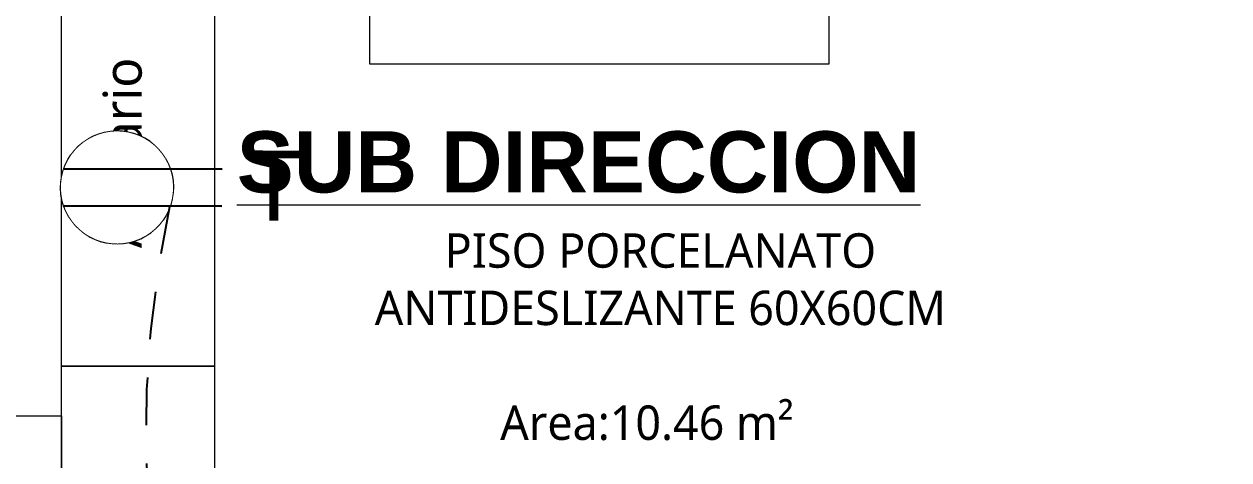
# Model space of a CAD drawing. Header units: metres. Extents: x -17 to 101, y 0 to 79.
# Drawn here: x 57.01 to 60.161, y 24.969 to 26.108 of the extents above; entities that cross this region are included whole.
import ezdxf

# ---------------------------------------------------------------- set-up
doc = ezdxf.new("R2010")
doc.units = ezdxf.units.M
doc.set_wipeout_variables(frame=1)
doc.linetypes.add('CONTINUA', pattern=[0])
doc.linetypes.add('HIDDEN2', pattern=[0.1875, 0.125, -0.0625])
doc.layers.add('Cotas varias El', color=253, linetype='Continuous', lineweight=13)
doc.layers.add('TOMACORRIENTE', color=5, linetype='HIDDEN2', lineweight=30)
doc.styles.add('Generales', font='trebuc.ttf', dxfattribs={"height": 0.1})
doc.styles.add('Santa Rosa 1 50', font='trebuc.ttf')
doc.styles.add('style1', font='arial.ttf', dxfattribs={"height": 0.35})

# ---------------------------------------------------------------- blocks, each defined once
blk = doc.blocks.new('Tomacorriente con puesta a tierra')
at = {"layer": 'TOMACORRIENTE'}
blk.add_lwpolyline([(0.111, 0.0379), (0.1065, 0.0493), (0.1007, 0.0601), (0.0939, 0.0703), (0.086, 0.0798), (0.0772, 0.0883), (0.0676, 0.0959), (0.0572, 0.1024), (0.0462, 0.1079), (0.0346, 0.1121), (0.0227, 0.1151), (0.0106, 0.1168), (-0.0017, 0.1173), (-0.014, 0.1165), (-0.0261, 0.1144), (-0.0379, 0.111), (-0.0493, 0.1065), (-0.0601, 0.1007), (-0.0703, 0.0939), (-0.0798, 0.086), (-0.0883, 0.0772), (-0.0959, 0.0676), (-0.1024, 0.0572), (-0.1079, 0.0462), (-0.1121, 0.0346), (-0.1151, 0.0227), (-0.1168, 0.0106), (-0.1173, -0.0017), (-0.1165, -0.014), (-0.1144, -0.0261), (-0.111, -0.0379), (-0.1065, -0.0493), (-0.1007, -0.0601), (-0.0939, -0.0703), (-0.086, -0.0798), (-0.0772, -0.0883), (-0.0676, -0.0959), (-0.0572, -0.1024), (-0.0462, -0.1079), (-0.0346, -0.1121), (-0.0227, -0.1151), (-0.0106, -0.1168), (0.0017, -0.1173), (0.014, -0.1165), (0.0261, -0.1144), (0.0379, -0.111), (0.0493, -0.1065), (0.0601, -0.1007), (0.0703, -0.0939), (0.0798, -0.086), (0.0883, -0.0772), (0.0959, -0.0676), (0.1024, -0.0572), (0.1079, -0.0462), (0.1121, -0.0346), (0.1151, -0.0227), (0.1168, -0.0106), (0.1173, 0.0017), (0.1165, 0.014), (0.1144, 0.0261)], close=True, dxfattribs=at)
at = {"layer": 'TOMACORRIENTE', "color": 5, "linetype": 'CONTINUA', "style": 'style1', "text_generation_flag": 4}
blk.add_text('T', height=0.1466, rotation=180, dxfattribs=at).set_placement((0.3906, -0.0687))
blk.add_wipeout([(0.111, 0.0379), (0.1065, 0.0493), (0.1007, 0.0601), (0.0939, 0.0703), (0.086, 0.0798), (0.0772, 0.0883), (0.0676, 0.0959), (0.0572, 0.1024), (0.0462, 0.1079), (0.0346, 0.1121), (0.0227, 0.1151), (0.0106, 0.1168), (-0.0017, 0.1173), (-0.014, 0.1165), (-0.0261, 0.1144), (-0.0379, 0.111), (-0.0493, 0.1065), (-0.0601, 0.1007), (-0.0703, 0.0939), (-0.0798, 0.086), (-0.0883, 0.0772), (-0.0959, 0.0676), (-0.1024, 0.0572), (-0.1079, 0.0462), (-0.1121, 0.0346), (-0.1151, 0.0227), (-0.1168, 0.0106), (-0.1173, -0.0017), (-0.1165, -0.014), (-0.1144, -0.0261), (-0.111, -0.0379), (-0.1065, -0.0493), (-0.1007, -0.0601), (-0.0939, -0.0703), (-0.086, -0.0798), (-0.0772, -0.0883), (-0.0676, -0.0959), (-0.0572, -0.1024), (-0.0462, -0.1079), (-0.0346, -0.1121), (-0.0227, -0.1151), (-0.0106, -0.1168), (0.0017, -0.1173), (0.014, -0.1165), (0.0261, -0.1144), (0.0379, -0.111), (0.0493, -0.1065), (0.0601, -0.1007), (0.0703, -0.0939), (0.0798, -0.086), (0.0883, -0.0772), (0.0959, -0.0676), (0.1024, -0.0572), (0.1079, -0.0462), (0.1121, -0.0346), (0.1151, -0.0227), (0.1168, -0.0106), (0.1173, 0.0017), (0.1165, 0.014), (0.1144, 0.0261)]).dxf.layer = 'TOMACORRIENTE'
at = {"layer": 'TOMACORRIENTE', "color": 5, "linetype": 'CONTINUA'}
for p, q in [((-0.1107, 0.0388), (0.2197, 0.0388)), ((-0.1107, -0.0388), (0.2197, -0.0388))]:
    blk.add_line(p, q, dxfattribs=at)

msp = doc.modelspace()

# ---------------------------------------------------------------- linework, layer by layer
at = {"layer": 'Cotas varias El', "ltscale": 0.05}
msp.add_lwpolyline([(57.1077, 26.5339), (57.1077, 28.3839), (56.8577, 28.3839), (56.8577, 25.0839), (57.1077, 25.0839), (57.1077, 26.5339)], dxfattribs=at)
at = {"layer": 'Cotas varias El'}
for points in [[(57.1077, 25.2139), (57.1077, 26.4139), (57.5077, 26.4139), (57.5077, 25.2139), (57.1077, 25.2139)], [(60.2968, 26.4139), (60.2808, 24.7089), (60.1608, 24.7089), (60.1608, 22.9539), (58.5576, 22.9539), (58.5576, 22.9539), (57.5576, 22.9539), (57.5576, 23.0839), (57.5576, 23.0839), (57.5576, 23.1839), (57.1077, 23.1839), (57.1077, 26.4139), (60.2968, 26.4139)], [(57.9142, 26.4031), (59.1142, 26.4031), (59.1142, 26.0031), (57.9142, 26.0031), (57.9142, 26.4031)], [(57.1077, 24.0139), (57.1077, 25.2139), (57.5077, 25.2139), (57.5077, 24.0139), (57.1077, 24.0139)]]:
    msp.add_lwpolyline(points, dxfattribs=at)
at = {"layer": 'Cotas varias El', "linetype": 'Continuous'}
msp.add_lwpolyline([(56.8577, 22.8339), (56.8577, 25.0839), (57.1077, 25.0839), (57.1077, 23.1839), (57.5577, 23.1839), (57.5577, 22.8339)], close=True, dxfattribs=at)

# ---------------------------------------------------------------- texts
at = {"layer": 'Cotas varias El', "insert": (57.2171, 26.0204), "char_height": 0.1, "attachment_point": 3, "rotation": 90, "style": 'Generales'}
msp.add_mtext_dynamic_manual_height_columns('Armario ', width=0.115, gutter_width=1, heights=[0.1165], dxfattribs=at)
at = {"layer": 'Cotas varias El', "insert": (56.9278, 25.8278), "char_height": 0.209, "attachment_point": 1, "style": 'Santa Rosa 1 50'}
msp.add_mtext_dynamic_manual_height_columns('\\pi0.63791;{\\fSwis721 Ex BT|b1|i0|c0|p34;\\H0.76555x;\\LSUB DIRECCION\\H1.30625x;\\P\\pi1.18167;\\fTrebuchet MS|b0|i0|c0|p34;\\H0.43062x;\\lPISO PORCELANATO \\P\\pi0.99879;ANTIDESLIZANTE 60X60CM\\P\\pi1.72194;\\P\\pi1.32697;Area:10.46 m²}', width=3.443884, gutter_width=1, heights=[0], dxfattribs=at)

# ---------------------------------------------------------------- next in the draw order: block references
at = {"layer": 'TOMACORRIENTE', "lineweight": 25, "xscale": 1.25, "yscale": 1.25, "zscale": 1.25, "rotation": 359.8828537432621}
msp.add_blockref('Tomacorriente con puesta a tierra', (57.2525, 25.681), dxfattribs=at)

# ---------------------------------------------------------------- next in the draw order: linework, layer by layer
at = {"layer": 'TOMACORRIENTE', "lineweight": 25}
msp.add_arc((60.1515, 25.0403), 2.8239, 167.9408, 219.678, dxfattribs=at)

doc.saveas('drawing.dxf')
